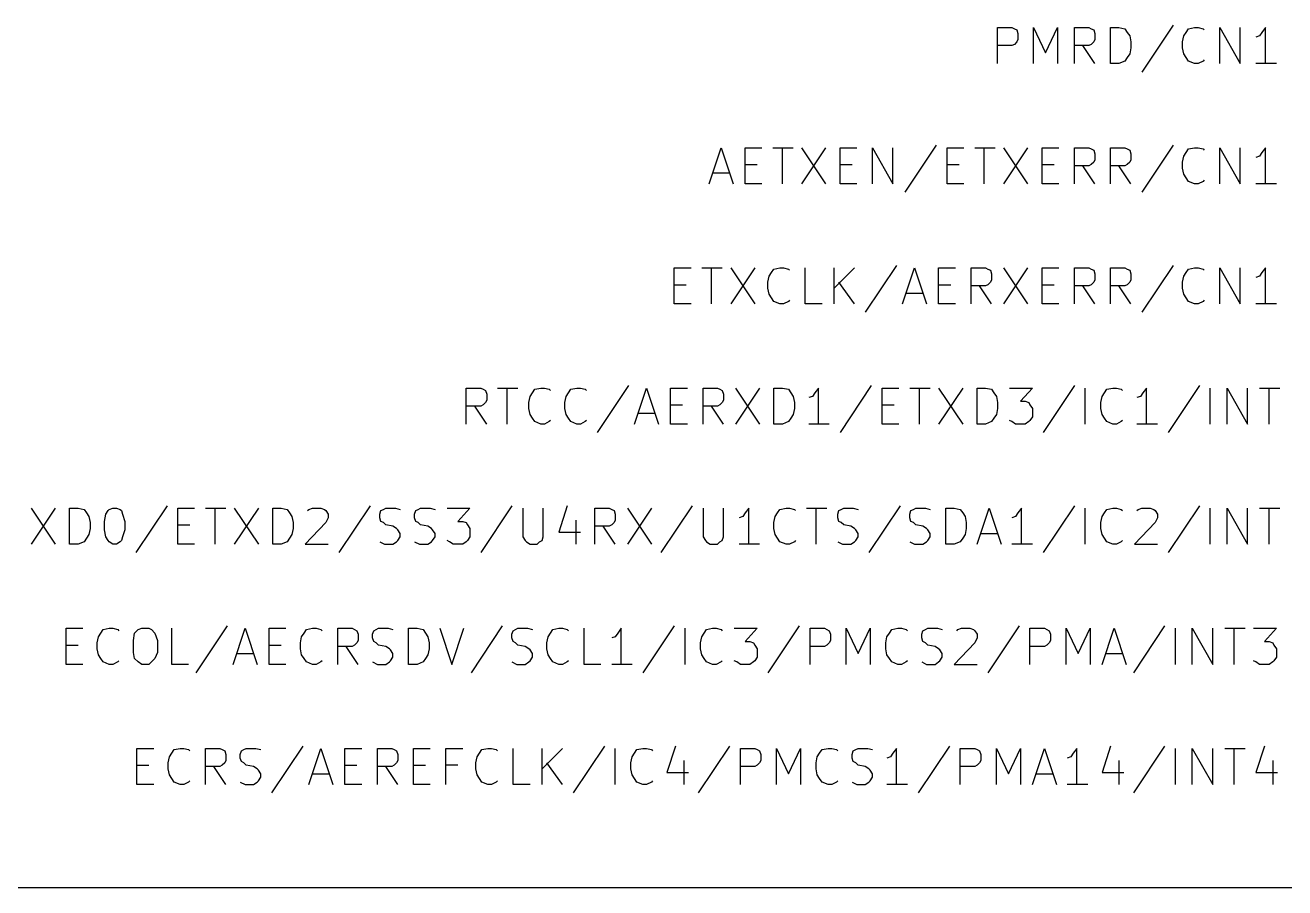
# Model space of a CAD drawing. Extents: x 10 to 287, y -200 to -10.
# Drawn here: x 134.98 to 161.59, y -142.88 to -124.64 of the extents above; entities that cross this region are included whole.
import ezdxf

# ---------------------------------------------------------------- set-up
doc = ezdxf.new("R2010")
doc.units = 0
doc.header["$MEASUREMENT"] = 0

msp = doc.modelspace()

# ---------------------------------------------------------------- linework, layer by layer
at = {"layer": 'Cyan 2'}
for p, q in [((155.524, -125.451), (155.524, -124.689)), ((155.524, -124.689), (155.829, -124.689)), ((155.829, -124.689), (155.88, -124.714)), ((155.88, -124.714), (155.931, -124.739)), ((155.931, -124.739), (155.956, -124.816)), ((155.956, -124.816), (155.956, -124.943)), ((156.286, -125.451), (156.286, -124.689)), ((156.286, -124.689), (156.54, -125.222)), ((156.54, -125.222), (156.794, -124.689)), ((156.794, -124.689), (156.794, -125.451)), ((157.15, -125.451), (157.15, -124.689)), ((157.15, -124.689), (157.455, -124.689)), ((157.455, -124.689), (157.505, -124.714)), ((157.505, -124.714), (157.556, -124.739)), ((157.556, -124.739), (157.582, -124.816)), ((157.582, -124.816), (157.582, -124.943)), ((157.912, -125.451), (157.912, -124.689)), ((157.912, -124.689), (158.09, -124.689)), ((158.09, -124.689), (158.217, -124.714)), ((158.217, -124.714), (158.267, -124.79)), ((158.267, -124.79), (158.318, -124.866)), ((159.233, -124.638), (158.572, -125.628)), ((159.461, -124.866), (159.512, -124.79)), ((159.512, -124.79), (159.563, -124.714)), ((159.563, -124.714), (159.69, -124.689)), ((159.69, -124.689), (159.766, -124.689)), ((159.766, -124.689), (159.868, -124.714)), ((159.868, -124.714), (159.893, -124.739)), ((160.223, -125.451), (160.223, -124.689)), ((160.223, -124.689), (160.655, -125.451)), ((160.655, -125.451), (160.655, -124.689)), ((161.112, -124.79), (161.061, -124.866)), ((161.188, -124.689), (161.112, -124.79)), ((161.188, -125.451), (161.188, -124.689)), ((155.829, -125.07), (155.524, -125.07)), ((155.88, -125.044), (155.829, -125.07)), ((155.931, -124.993), (155.88, -125.044)), ((155.956, -124.943), (155.931, -124.993)), ((157.455, -125.07), (157.15, -125.07)), ((157.582, -125.451), (157.328, -125.07)), ((157.505, -125.044), (157.455, -125.07)), ((157.556, -124.993), (157.505, -125.044)), ((157.582, -124.943), (157.556, -124.993)), ((158.318, -124.866), (158.344, -124.993)), ((158.344, -124.993), (158.344, -125.12)), ((159.436, -124.993), (159.461, -124.866)), ((159.436, -125.12), (159.436, -124.993)), ((161.061, -124.866), (160.985, -124.892)), ((158.267, -125.324), (158.217, -125.4)), ((158.318, -125.247), (158.267, -125.324)), ((158.344, -125.12), (158.318, -125.247)), ((159.461, -125.247), (159.436, -125.12)), ((159.512, -125.324), (159.461, -125.247)), ((159.563, -125.4), (159.512, -125.324)), ((159.893, -125.374), (159.868, -125.4)), ((158.09, -125.451), (157.912, -125.451)), ((158.217, -125.4), (158.09, -125.451)), ((159.69, -125.451), (159.563, -125.4)), ((159.766, -125.451), (159.69, -125.451)), ((159.868, -125.4), (159.766, -125.451)), ((161.417, -125.451), (160.985, -125.451)), ((149.428, -127.991), (149.682, -127.229)), ((149.682, -127.229), (149.936, -127.991)), ((150.19, -127.991), (150.19, -127.229)), ((150.19, -127.229), (150.546, -127.229)), ((150.774, -127.229), (151.206, -127.229)), ((150.978, -127.991), (150.978, -127.229)), ((151.384, -127.229), (151.892, -127.991)), ((151.892, -127.229), (151.384, -127.991)), ((152.197, -127.991), (152.197, -127.229)), ((152.197, -127.229), (152.552, -127.229)), ((152.883, -127.991), (152.883, -127.229)), ((152.883, -127.229), (153.314, -127.991)), ((153.314, -127.991), (153.314, -127.229)), ((154.229, -127.178), (153.568, -128.168)), ((154.457, -127.991), (154.457, -127.229)), ((154.457, -127.229), (154.813, -127.229)), ((155.042, -127.229), (155.473, -127.229)), ((155.245, -127.991), (155.245, -127.229)), ((155.651, -127.229), (156.159, -127.991)), ((156.159, -127.229), (155.651, -127.991)), ((156.464, -127.991), (156.464, -127.229)), ((156.464, -127.229), (156.82, -127.229)), ((157.15, -127.991), (157.15, -127.229)), ((157.15, -127.229), (157.455, -127.229)), ((157.455, -127.229), (157.505, -127.254)), ((157.912, -127.991), (157.912, -127.229)), ((157.912, -127.229), (158.217, -127.229)), ((158.217, -127.229), (158.267, -127.254)), ((159.233, -127.178), (158.572, -128.168)), ((159.563, -127.254), (159.69, -127.229)), ((159.69, -127.229), (159.766, -127.229)), ((159.766, -127.229), (159.868, -127.254)), ((160.223, -127.991), (160.223, -127.229)), ((160.223, -127.229), (160.655, -127.991)), ((160.655, -127.991), (160.655, -127.229)), ((161.188, -127.229), (161.112, -127.33)), ((161.188, -127.991), (161.188, -127.229)), ((157.505, -127.254), (157.556, -127.279)), ((157.556, -127.279), (157.582, -127.356)), ((157.582, -127.483), (157.556, -127.533)), ((157.582, -127.356), (157.582, -127.483)), ((158.267, -127.254), (158.318, -127.279)), ((158.318, -127.279), (158.344, -127.356)), ((158.344, -127.483), (158.318, -127.533)), ((158.344, -127.356), (158.344, -127.483)), ((159.436, -127.533), (159.461, -127.406)), ((159.461, -127.406), (159.512, -127.33)), ((159.512, -127.33), (159.563, -127.254)), ((159.868, -127.254), (159.893, -127.279)), ((161.061, -127.406), (160.985, -127.432)), ((161.112, -127.33), (161.061, -127.406)), ((149.504, -127.762), (149.86, -127.762)), ((150.19, -127.584), (150.444, -127.584)), ((152.197, -127.584), (152.451, -127.584)), ((154.457, -127.584), (154.711, -127.584)), ((156.464, -127.584), (156.718, -127.584)), ((157.455, -127.61), (157.15, -127.61)), ((157.582, -127.991), (157.328, -127.61)), ((157.505, -127.584), (157.455, -127.61)), ((157.556, -127.533), (157.505, -127.584)), ((158.217, -127.61), (157.912, -127.61)), ((158.344, -127.991), (158.09, -127.61)), ((158.267, -127.584), (158.217, -127.61)), ((158.318, -127.533), (158.267, -127.584)), ((159.436, -127.66), (159.436, -127.533)), ((159.461, -127.787), (159.436, -127.66)), ((150.546, -127.991), (150.19, -127.991)), ((152.552, -127.991), (152.197, -127.991)), ((154.813, -127.991), (154.457, -127.991)), ((156.82, -127.991), (156.464, -127.991)), ((159.512, -127.864), (159.461, -127.787)), ((159.563, -127.94), (159.512, -127.864)), ((159.69, -127.991), (159.563, -127.94)), ((159.766, -127.991), (159.69, -127.991)), ((159.868, -127.94), (159.766, -127.991)), ((159.893, -127.914), (159.868, -127.94)), ((161.417, -127.991), (160.985, -127.991)), ((148.692, -130.531), (148.692, -129.769)), ((148.692, -129.769), (149.047, -129.769)), ((149.276, -129.769), (149.708, -129.769)), ((149.479, -130.531), (149.479, -129.769)), ((149.885, -129.769), (150.393, -130.531)), ((150.393, -129.769), (149.885, -130.531)), ((150.698, -129.946), (150.749, -129.87)), ((150.749, -129.87), (150.8, -129.794)), ((150.8, -129.794), (150.927, -129.769)), ((150.927, -129.769), (151.003, -129.769)), ((151.003, -129.769), (151.105, -129.794)), ((151.105, -129.794), (151.13, -129.819)), ((151.46, -130.531), (151.46, -129.769)), ((152.07, -130.531), (152.07, -129.769)), ((152.502, -129.769), (152.07, -130.2)), ((153.391, -129.718), (152.73, -130.708)), ((153.518, -130.531), (153.772, -129.769)), ((153.772, -129.769), (154.026, -130.531)), ((154.28, -130.531), (154.28, -129.769)), ((154.28, -129.769), (154.635, -129.769)), ((154.965, -130.531), (154.965, -129.769)), ((154.965, -129.769), (155.27, -129.769)), ((155.27, -129.769), (155.321, -129.794)), ((155.321, -129.794), (155.372, -129.819)), ((155.372, -129.819), (155.397, -129.896)), ((155.397, -129.896), (155.397, -130.023)), ((155.651, -129.769), (156.159, -130.531)), ((156.159, -129.769), (155.651, -130.531)), ((156.464, -130.531), (156.464, -129.769)), ((156.464, -129.769), (156.82, -129.769)), ((157.15, -130.531), (157.15, -129.769)), ((157.15, -129.769), (157.455, -129.769)), ((157.455, -129.769), (157.505, -129.794)), ((157.505, -129.794), (157.556, -129.819)), ((157.556, -129.819), (157.582, -129.896)), ((157.582, -129.896), (157.582, -130.023)), ((157.912, -130.531), (157.912, -129.769)), ((157.912, -129.769), (158.217, -129.769)), ((158.217, -129.769), (158.267, -129.794)), ((158.267, -129.794), (158.318, -129.819)), ((158.318, -129.819), (158.344, -129.896)), ((158.344, -129.896), (158.344, -130.023)), ((159.233, -129.718), (158.572, -130.708)), ((159.461, -129.946), (159.512, -129.87)), ((159.512, -129.87), (159.563, -129.794)), ((159.563, -129.794), (159.69, -129.769)), ((159.69, -129.769), (159.766, -129.769)), ((159.766, -129.769), (159.868, -129.794)), ((159.868, -129.794), (159.893, -129.819)), ((160.223, -130.531), (160.223, -129.769)), ((160.223, -129.769), (160.655, -130.531)), ((160.655, -130.531), (160.655, -129.769)), ((161.112, -129.87), (161.061, -129.946)), ((161.188, -129.769), (161.112, -129.87)), ((161.188, -130.531), (161.188, -129.769)), ((148.692, -130.124), (148.946, -130.124)), ((150.673, -130.073), (150.698, -129.946)), ((150.673, -130.2), (150.673, -130.073)), ((152.502, -130.531), (152.171, -130.073)), ((154.28, -130.124), (154.534, -130.124)), ((155.27, -130.15), (154.965, -130.15)), ((155.397, -130.531), (155.143, -130.15)), ((155.321, -130.124), (155.27, -130.15)), ((155.372, -130.073), (155.321, -130.124)), ((155.397, -130.023), (155.372, -130.073)), ((156.464, -130.124), (156.718, -130.124)), ((157.455, -130.15), (157.15, -130.15)), ((157.582, -130.531), (157.328, -130.15)), ((157.505, -130.124), (157.455, -130.15)), ((157.556, -130.073), (157.505, -130.124)), ((157.582, -130.023), (157.556, -130.073)), ((158.217, -130.15), (157.912, -130.15)), ((158.344, -130.531), (158.09, -130.15)), ((158.267, -130.124), (158.217, -130.15)), ((158.318, -130.073), (158.267, -130.124)), ((158.344, -130.023), (158.318, -130.073)), ((159.436, -130.073), (159.461, -129.946)), ((159.436, -130.2), (159.436, -130.073)), ((161.061, -129.946), (160.985, -129.972)), ((150.698, -130.327), (150.673, -130.2)), ((150.749, -130.404), (150.698, -130.327)), ((150.8, -130.48), (150.749, -130.404)), ((153.594, -130.302), (153.949, -130.302)), ((159.461, -130.327), (159.436, -130.2)), ((159.512, -130.404), (159.461, -130.327)), ((159.563, -130.48), (159.512, -130.404)), ((149.047, -130.531), (148.692, -130.531)), ((150.927, -130.531), (150.8, -130.48)), ((151.003, -130.531), (150.927, -130.531)), ((151.105, -130.48), (151.003, -130.531)), ((151.13, -130.454), (151.105, -130.48)), ((151.816, -130.531), (151.46, -130.531)), ((154.635, -130.531), (154.28, -130.531)), ((156.82, -130.531), (156.464, -130.531)), ((159.69, -130.531), (159.563, -130.48)), ((159.766, -130.531), (159.69, -130.531)), ((159.868, -130.48), (159.766, -130.531)), ((159.893, -130.454), (159.868, -130.48)), ((161.417, -130.531), (160.985, -130.531)), ((147.726, -132.258), (147.066, -133.248)), ((152.857, -132.258), (152.197, -133.248)), ((157.15, -132.258), (156.489, -133.248)), ((159.791, -132.258), (159.131, -133.248)), ((144.297, -133.071), (144.297, -132.309)), ((144.297, -132.309), (144.602, -132.309)), ((144.602, -132.309), (144.653, -132.334)), ((144.653, -132.334), (144.704, -132.359)), ((144.704, -132.359), (144.729, -132.436)), ((144.729, -132.436), (144.729, -132.563)), ((144.958, -132.309), (145.39, -132.309)), ((145.161, -133.071), (145.161, -132.309)), ((145.618, -132.613), (145.644, -132.486)), ((145.644, -132.486), (145.694, -132.41)), ((145.694, -132.41), (145.745, -132.334)), ((145.745, -132.334), (145.872, -132.309)), ((145.872, -132.309), (145.948, -132.309)), ((145.948, -132.309), (146.05, -132.334)), ((146.05, -132.334), (146.075, -132.359)), ((146.38, -132.613), (146.406, -132.486)), ((146.406, -132.486), (146.456, -132.41)), ((146.456, -132.41), (146.507, -132.334)), ((146.507, -132.334), (146.634, -132.309)), ((146.634, -132.309), (146.71, -132.309)), ((146.71, -132.309), (146.812, -132.334)), ((146.812, -132.334), (146.837, -132.359)), ((147.853, -133.071), (148.107, -132.309)), ((148.107, -132.309), (148.361, -133.071)), ((148.615, -133.071), (148.615, -132.309)), ((148.615, -132.309), (148.971, -132.309)), ((149.301, -133.071), (149.301, -132.309)), ((149.301, -132.309), (149.606, -132.309)), ((149.606, -132.309), (149.657, -132.334)), ((149.657, -132.334), (149.708, -132.359)), ((149.708, -132.359), (149.733, -132.436)), ((149.733, -132.436), (149.733, -132.563)), ((149.987, -132.309), (150.495, -133.071)), ((150.495, -132.309), (149.987, -133.071)), ((150.8, -133.071), (150.8, -132.309)), ((150.8, -132.309), (150.978, -132.309)), ((150.978, -132.309), (151.105, -132.334)), ((151.105, -132.334), (151.155, -132.41)), ((151.155, -132.41), (151.206, -132.486)), ((151.206, -132.486), (151.232, -132.613)), ((151.613, -132.486), (151.536, -132.512)), ((151.663, -132.41), (151.613, -132.486)), ((151.74, -132.309), (151.663, -132.41)), ((151.74, -133.071), (151.74, -132.309)), ((153.086, -133.071), (153.086, -132.309)), ((153.086, -132.309), (153.441, -132.309)), ((153.67, -132.309), (154.102, -132.309)), ((153.873, -133.071), (153.873, -132.309)), ((154.28, -132.309), (154.788, -133.071)), ((154.788, -132.309), (154.28, -133.071)), ((155.092, -133.071), (155.092, -132.309)), ((155.092, -132.309), (155.27, -132.309)), ((155.27, -132.309), (155.397, -132.334)), ((155.397, -132.334), (155.448, -132.41)), ((155.448, -132.41), (155.499, -132.486)), ((155.499, -132.486), (155.524, -132.613)), ((155.778, -132.309), (156.261, -132.309)), ((156.261, -132.309), (156.007, -132.588)), ((157.378, -133.071), (157.378, -132.309)), ((157.709, -132.613), (157.734, -132.486)), ((157.734, -132.486), (157.785, -132.41)), ((157.785, -132.41), (157.836, -132.334)), ((157.836, -132.334), (157.963, -132.309)), ((157.963, -132.309), (158.039, -132.309)), ((158.039, -132.309), (158.14, -132.334)), ((158.14, -132.334), (158.166, -132.359)), ((158.547, -132.486), (158.471, -132.512)), ((158.598, -132.41), (158.547, -132.486)), ((158.674, -132.309), (158.598, -132.41)), ((158.674, -133.071), (158.674, -132.309)), ((160.02, -133.071), (160.02, -132.309)), ((160.376, -133.071), (160.376, -132.309)), ((160.376, -132.309), (160.807, -133.071)), ((160.807, -133.071), (160.807, -132.309)), ((161.061, -132.309), (161.493, -132.309)), ((161.265, -133.071), (161.265, -132.309)), ((144.602, -132.69), (144.297, -132.69)), ((144.729, -133.071), (144.475, -132.69)), ((144.653, -132.664), (144.602, -132.69)), ((144.704, -132.613), (144.653, -132.664)), ((144.729, -132.563), (144.704, -132.613)), ((145.618, -132.74), (145.618, -132.613)), ((145.644, -132.867), (145.618, -132.74)), ((146.38, -132.74), (146.38, -132.613)), ((146.406, -132.867), (146.38, -132.74)), ((148.615, -132.664), (148.869, -132.664)), ((149.606, -132.69), (149.301, -132.69)), ((149.733, -133.071), (149.479, -132.69)), ((149.657, -132.664), (149.606, -132.69)), ((149.708, -132.613), (149.657, -132.664)), ((149.733, -132.563), (149.708, -132.613)), ((151.232, -132.74), (151.206, -132.867)), ((151.232, -132.613), (151.232, -132.74)), ((153.086, -132.664), (153.34, -132.664)), ((155.524, -132.74), (155.499, -132.867)), ((155.524, -132.613), (155.524, -132.74)), ((156.007, -132.588), (156.108, -132.588)), ((156.108, -132.588), (156.185, -132.613)), ((156.185, -132.613), (156.21, -132.664)), ((156.21, -132.664), (156.261, -132.74)), ((156.261, -132.74), (156.261, -132.918)), ((157.709, -132.74), (157.709, -132.613)), ((157.734, -132.867), (157.709, -132.74)), ((145.694, -132.944), (145.644, -132.867)), ((145.745, -133.02), (145.694, -132.944)), ((145.872, -133.071), (145.745, -133.02)), ((145.948, -133.071), (145.872, -133.071)), ((146.05, -133.02), (145.948, -133.071)), ((146.075, -132.994), (146.05, -133.02)), ((146.456, -132.944), (146.406, -132.867)), ((146.507, -133.02), (146.456, -132.944)), ((146.634, -133.071), (146.507, -133.02)), ((146.71, -133.071), (146.634, -133.071)), ((146.812, -133.02), (146.71, -133.071)), ((146.837, -132.994), (146.812, -133.02)), ((147.93, -132.842), (148.285, -132.842)), ((148.971, -133.071), (148.615, -133.071)), ((150.978, -133.071), (150.8, -133.071)), ((151.105, -133.02), (150.978, -133.071)), ((151.155, -132.944), (151.105, -133.02)), ((151.206, -132.867), (151.155, -132.944)), ((151.968, -133.071), (151.536, -133.071)), ((153.441, -133.071), (153.086, -133.071)), ((155.27, -133.071), (155.092, -133.071)), ((155.397, -133.02), (155.27, -133.071)), ((155.448, -132.944), (155.397, -133.02)), ((155.499, -132.867), (155.448, -132.944)), ((155.829, -133.02), (155.778, -132.994)), ((155.905, -133.071), (155.829, -133.02)), ((156.108, -133.071), (155.905, -133.071)), ((156.185, -133.02), (156.108, -133.071)), ((156.21, -132.994), (156.185, -133.02)), ((156.261, -132.918), (156.21, -132.994)), ((157.785, -132.944), (157.734, -132.867)), ((157.836, -133.02), (157.785, -132.944)), ((157.963, -133.071), (157.836, -133.02)), ((158.039, -133.071), (157.963, -133.071)), ((158.14, -133.02), (158.039, -133.071)), ((158.166, -132.994), (158.14, -133.02)), ((158.902, -133.071), (158.471, -133.071)), ((135.103, -134.849), (135.611, -135.611)), ((135.611, -134.849), (135.103, -135.611)), ((135.915, -135.611), (135.915, -134.849)), ((135.915, -134.849), (136.093, -134.849)), ((136.093, -134.849), (136.22, -134.874)), ((136.22, -134.874), (136.271, -134.95)), ((136.271, -134.95), (136.322, -135.026)), ((136.677, -134.976), (136.728, -134.899)), ((136.728, -134.899), (136.754, -134.874)), ((136.754, -134.874), (136.83, -134.849)), ((136.83, -134.849), (136.906, -134.849)), ((136.906, -134.849), (136.982, -134.874)), ((136.982, -134.874), (137.008, -134.899)), ((137.008, -134.899), (137.033, -134.976)), ((137.973, -134.798), (137.312, -135.788)), ((138.201, -135.611), (138.201, -134.849)), ((138.201, -134.849), (138.557, -134.849)), ((138.786, -134.849), (139.217, -134.849)), ((138.989, -135.611), (138.989, -134.849)), ((139.395, -134.849), (139.903, -135.611)), ((139.903, -134.849), (139.395, -135.611)), ((140.208, -135.611), (140.208, -134.849)), ((140.208, -134.849), (140.386, -134.849)), ((140.386, -134.849), (140.513, -134.874)), ((140.513, -134.874), (140.564, -134.95)), ((140.564, -134.95), (140.614, -135.026)), ((140.945, -134.899), (140.97, -134.874)), ((140.97, -134.874), (141.046, -134.849)), ((141.046, -134.849), (141.224, -134.849)), ((141.224, -134.849), (141.3, -134.874)), ((141.3, -134.874), (141.326, -134.899)), ((141.326, -134.899), (141.376, -134.976)), ((142.265, -134.798), (141.605, -135.788)), ((142.469, -134.976), (142.494, -134.899)), ((142.494, -134.899), (142.545, -134.874)), ((142.545, -134.874), (142.596, -134.849)), ((142.596, -134.849), (142.799, -134.849)), ((142.799, -134.849), (142.9, -134.874)), ((143.205, -134.976), (143.231, -134.899)), ((143.231, -134.899), (143.281, -134.874)), ((143.281, -134.874), (143.332, -134.849)), ((143.332, -134.849), (143.535, -134.849)), ((143.535, -134.849), (143.637, -134.874)), ((143.891, -134.849), (144.374, -134.849)), ((144.374, -134.849), (144.12, -135.128)), ((145.263, -134.798), (144.602, -135.788)), ((145.491, -134.849), (145.491, -135.458)), ((145.923, -135.458), (145.923, -134.849)), ((146.431, -134.798), (146.253, -135.357)), ((147.015, -135.611), (147.015, -134.849)), ((147.015, -134.849), (147.32, -134.849)), ((147.32, -134.849), (147.371, -134.874)), ((147.371, -134.874), (147.422, -134.899)), ((147.422, -134.899), (147.447, -134.976)), ((147.701, -134.849), (148.209, -135.611)), ((148.209, -134.849), (147.701, -135.611)), ((149.073, -134.798), (148.412, -135.788)), ((149.301, -134.849), (149.301, -135.458)), ((149.733, -135.458), (149.733, -134.849)), ((150.19, -134.95), (150.139, -135.026)), ((150.266, -134.849), (150.19, -134.95)), ((150.266, -135.611), (150.266, -134.849)), ((150.825, -135.026), (150.876, -134.95)), ((150.876, -134.95), (150.927, -134.874)), ((150.927, -134.874), (151.054, -134.849)), ((151.054, -134.849), (151.13, -134.849)), ((151.13, -134.849), (151.232, -134.874)), ((151.232, -134.874), (151.257, -134.899)), ((151.486, -134.849), (151.917, -134.849)), ((151.689, -135.611), (151.689, -134.849)), ((152.146, -134.976), (152.171, -134.899)), ((152.171, -134.899), (152.222, -134.874)), ((152.222, -134.874), (152.273, -134.849)), ((152.273, -134.849), (152.476, -134.849)), ((152.476, -134.849), (152.578, -134.874)), ((153.467, -134.798), (152.806, -135.788)), ((153.67, -134.976), (153.695, -134.899)), ((153.695, -134.899), (153.746, -134.874)), ((153.746, -134.874), (153.797, -134.849)), ((153.797, -134.849), (154, -134.849)), ((154, -134.849), (154.102, -134.874)), ((154.432, -135.611), (154.432, -134.849)), ((154.432, -134.849), (154.61, -134.849)), ((154.61, -134.849), (154.737, -134.874)), ((154.737, -134.874), (154.788, -134.95)), ((154.788, -134.95), (154.838, -135.026)), ((155.092, -135.611), (155.346, -134.849)), ((155.346, -134.849), (155.6, -135.611)), ((155.956, -134.95), (155.905, -135.026)), ((156.032, -134.849), (155.956, -134.95)), ((156.032, -135.611), (156.032, -134.849)), ((157.15, -134.798), (156.489, -135.788)), ((157.378, -135.611), (157.378, -134.849)), ((157.734, -135.026), (157.785, -134.95)), ((157.785, -134.95), (157.836, -134.874)), ((157.836, -134.874), (157.963, -134.849)), ((157.963, -134.849), (158.039, -134.849)), ((158.039, -134.849), (158.14, -134.874)), ((158.14, -134.874), (158.166, -134.899)), ((158.471, -134.899), (158.496, -134.874)), ((158.496, -134.874), (158.572, -134.849)), ((158.572, -134.849), (158.75, -134.849)), ((158.75, -134.849), (158.826, -134.874)), ((158.826, -134.874), (158.852, -134.899)), ((158.852, -134.899), (158.902, -134.976)), ((159.791, -134.798), (159.131, -135.788)), ((160.02, -135.611), (160.02, -134.849)), ((160.376, -135.611), (160.376, -134.849)), ((160.376, -134.849), (160.807, -135.611)), ((160.807, -135.611), (160.807, -134.849)), ((161.061, -134.849), (161.493, -134.849)), ((161.265, -135.611), (161.265, -134.849)), ((136.322, -135.026), (136.347, -135.153)), ((136.347, -135.153), (136.347, -135.28)), ((136.652, -135.128), (136.677, -134.976)), ((136.652, -135.306), (136.652, -135.128)), ((137.033, -134.976), (137.084, -135.128)), ((137.084, -135.128), (137.084, -135.306)), ((138.201, -135.204), (138.455, -135.204)), ((140.614, -135.026), (140.64, -135.153)), ((140.64, -135.153), (140.64, -135.28)), ((141.326, -135.153), (140.894, -135.611)), ((141.376, -135.052), (141.326, -135.153)), ((141.376, -134.976), (141.376, -135.052)), ((142.469, -135.052), (142.469, -134.976)), ((142.494, -135.128), (142.469, -135.052)), ((142.545, -135.153), (142.494, -135.128)), ((142.596, -135.204), (142.545, -135.153)), ((142.748, -135.23), (142.596, -135.204)), ((143.205, -135.052), (143.205, -134.976)), ((143.231, -135.128), (143.205, -135.052)), ((143.281, -135.153), (143.231, -135.128)), ((143.332, -135.204), (143.281, -135.153)), ((143.485, -135.23), (143.332, -135.204)), ((144.12, -135.128), (144.221, -135.128)), ((144.221, -135.128), (144.297, -135.153)), ((144.297, -135.153), (144.323, -135.204)), ((144.323, -135.204), (144.374, -135.28)), ((146.609, -135.103), (146.609, -135.611)), ((147.371, -135.204), (147.32, -135.23)), ((147.422, -135.153), (147.371, -135.204)), ((147.447, -135.103), (147.422, -135.153)), ((147.447, -134.976), (147.447, -135.103)), ((150.139, -135.026), (150.063, -135.052)), ((150.8, -135.153), (150.825, -135.026)), ((150.8, -135.28), (150.8, -135.153)), ((152.146, -135.052), (152.146, -134.976)), ((152.171, -135.128), (152.146, -135.052)), ((152.222, -135.153), (152.171, -135.128)), ((152.273, -135.204), (152.222, -135.153)), ((152.425, -135.23), (152.273, -135.204)), ((153.67, -135.052), (153.67, -134.976)), ((153.695, -135.128), (153.67, -135.052)), ((153.746, -135.153), (153.695, -135.128)), ((153.797, -135.204), (153.746, -135.153)), ((153.949, -135.23), (153.797, -135.204)), ((154.838, -135.026), (154.864, -135.153)), ((154.864, -135.153), (154.864, -135.28)), ((155.905, -135.026), (155.829, -135.052)), ((157.709, -135.153), (157.734, -135.026)), ((157.709, -135.28), (157.709, -135.153)), ((158.852, -135.153), (158.42, -135.611)), ((158.902, -135.052), (158.852, -135.153)), ((158.902, -134.976), (158.902, -135.052)), ((136.271, -135.484), (136.22, -135.56)), ((136.322, -135.407), (136.271, -135.484)), ((136.347, -135.28), (136.322, -135.407)), ((136.677, -135.458), (136.652, -135.306)), ((136.728, -135.534), (136.677, -135.458)), ((137.033, -135.458), (137.008, -135.534)), ((137.084, -135.306), (137.033, -135.458)), ((140.564, -135.484), (140.513, -135.56)), ((140.614, -135.407), (140.564, -135.484)), ((140.64, -135.28), (140.614, -135.407)), ((142.824, -135.28), (142.748, -135.23)), ((142.85, -135.306), (142.824, -135.28)), ((142.9, -135.382), (142.85, -135.306)), ((142.85, -135.534), (142.9, -135.458)), ((142.9, -135.458), (142.9, -135.382)), ((143.561, -135.28), (143.485, -135.23)), ((143.586, -135.306), (143.561, -135.28)), ((143.637, -135.382), (143.586, -135.306)), ((143.586, -135.534), (143.637, -135.458)), ((143.637, -135.458), (143.637, -135.382)), ((144.374, -135.458), (144.323, -135.534)), ((144.374, -135.28), (144.374, -135.458)), ((145.491, -135.458), (145.542, -135.534)), ((145.898, -135.534), (145.923, -135.458)), ((146.253, -135.357), (146.71, -135.357)), ((147.32, -135.23), (147.015, -135.23)), ((147.447, -135.611), (147.193, -135.23)), ((149.301, -135.458), (149.352, -135.534)), ((149.708, -135.534), (149.733, -135.458)), ((150.825, -135.407), (150.8, -135.28)), ((150.876, -135.484), (150.825, -135.407)), ((150.927, -135.56), (150.876, -135.484)), ((152.502, -135.28), (152.425, -135.23)), ((152.527, -135.306), (152.502, -135.28)), ((152.578, -135.382), (152.527, -135.306)), ((152.527, -135.534), (152.578, -135.458)), ((152.578, -135.458), (152.578, -135.382)), ((154.026, -135.28), (153.949, -135.23)), ((154.051, -135.306), (154.026, -135.28)), ((154.102, -135.382), (154.051, -135.306)), ((154.051, -135.534), (154.102, -135.458)), ((154.102, -135.458), (154.102, -135.382)), ((154.788, -135.484), (154.737, -135.56)), ((154.838, -135.407), (154.788, -135.484)), ((154.864, -135.28), (154.838, -135.407)), ((155.169, -135.382), (155.524, -135.382)), ((157.734, -135.407), (157.709, -135.28)), ((157.785, -135.484), (157.734, -135.407)), ((157.836, -135.56), (157.785, -135.484)), ((136.093, -135.611), (135.915, -135.611)), ((136.22, -135.56), (136.093, -135.611)), ((136.754, -135.56), (136.728, -135.534)), ((136.83, -135.611), (136.754, -135.56)), ((136.906, -135.611), (136.83, -135.611)), ((136.982, -135.56), (136.906, -135.611)), ((137.008, -135.534), (136.982, -135.56)), ((138.557, -135.611), (138.201, -135.611)), ((140.386, -135.611), (140.208, -135.611)), ((140.513, -135.56), (140.386, -135.611)), ((140.894, -135.611), (141.376, -135.611)), ((142.469, -135.56), (142.57, -135.611)), ((142.57, -135.611), (142.748, -135.611)), ((142.748, -135.611), (142.824, -135.56)), ((142.824, -135.56), (142.85, -135.534)), ((143.205, -135.56), (143.307, -135.611)), ((143.307, -135.611), (143.485, -135.611)), ((143.485, -135.611), (143.561, -135.56)), ((143.561, -135.56), (143.586, -135.534)), ((143.942, -135.56), (143.891, -135.534)), ((144.018, -135.611), (143.942, -135.56)), ((144.221, -135.611), (144.018, -135.611)), ((144.297, -135.56), (144.221, -135.611)), ((144.323, -135.534), (144.297, -135.56)), ((145.542, -135.534), (145.567, -135.56)), ((145.567, -135.56), (145.644, -135.611)), ((145.644, -135.611), (145.796, -135.611)), ((145.796, -135.611), (145.847, -135.56)), ((145.847, -135.56), (145.898, -135.534)), ((149.352, -135.534), (149.377, -135.56)), ((149.377, -135.56), (149.454, -135.611)), ((149.454, -135.611), (149.606, -135.611)), ((149.606, -135.611), (149.657, -135.56)), ((149.657, -135.56), (149.708, -135.534)), ((150.495, -135.611), (150.063, -135.611)), ((151.054, -135.611), (150.927, -135.56)), ((151.13, -135.611), (151.054, -135.611)), ((151.232, -135.56), (151.13, -135.611)), ((151.257, -135.534), (151.232, -135.56)), ((152.146, -135.56), (152.248, -135.611)), ((152.248, -135.611), (152.425, -135.611)), ((152.425, -135.611), (152.502, -135.56)), ((152.502, -135.56), (152.527, -135.534)), ((153.67, -135.56), (153.772, -135.611)), ((153.772, -135.611), (153.949, -135.611)), ((153.949, -135.611), (154.026, -135.56)), ((154.026, -135.56), (154.051, -135.534)), ((154.61, -135.611), (154.432, -135.611)), ((154.737, -135.56), (154.61, -135.611)), ((156.261, -135.611), (155.829, -135.611)), ((157.963, -135.611), (157.836, -135.56)), ((158.039, -135.611), (157.963, -135.611)), ((158.14, -135.56), (158.039, -135.611)), ((158.166, -135.534), (158.14, -135.56)), ((158.42, -135.611), (158.902, -135.611)), ((139.243, -137.338), (138.582, -138.328)), ((145.059, -137.338), (144.399, -138.328)), ((148.692, -137.338), (148.031, -138.328)), ((151.333, -137.338), (150.673, -138.328)), ((155.981, -137.338), (155.321, -138.328)), ((159.055, -137.338), (158.394, -138.328)), ((135.839, -138.151), (135.839, -137.389)), ((135.839, -137.389), (136.195, -137.389)), ((136.5, -137.693), (136.525, -137.566)), ((136.525, -137.566), (136.576, -137.49)), ((136.576, -137.49), (136.627, -137.414)), ((136.627, -137.414), (136.754, -137.389)), ((136.754, -137.389), (136.83, -137.389)), ((136.83, -137.389), (136.931, -137.414)), ((136.931, -137.414), (136.957, -137.439)), ((137.262, -137.643), (137.287, -137.49)), ((137.287, -137.49), (137.363, -137.414)), ((137.363, -137.414), (137.439, -137.389)), ((137.439, -137.389), (137.592, -137.389)), ((137.592, -137.389), (137.643, -137.414)), ((137.643, -137.414), (137.719, -137.49)), ((137.719, -137.49), (137.77, -137.643)), ((138.074, -138.151), (138.074, -137.389)), ((139.37, -138.151), (139.624, -137.389)), ((139.624, -137.389), (139.878, -138.151)), ((140.132, -138.151), (140.132, -137.389)), ((140.132, -137.389), (140.487, -137.389)), ((140.792, -137.693), (140.818, -137.566)), ((140.818, -137.566), (140.868, -137.49)), ((140.868, -137.49), (140.919, -137.414)), ((140.919, -137.414), (141.046, -137.389)), ((141.046, -137.389), (141.122, -137.389)), ((141.122, -137.389), (141.224, -137.414)), ((141.224, -137.414), (141.249, -137.439)), ((141.58, -138.151), (141.58, -137.389)), ((141.58, -137.389), (141.884, -137.389)), ((141.884, -137.389), (141.935, -137.414)), ((141.935, -137.414), (141.986, -137.439)), ((141.986, -137.439), (142.011, -137.516)), ((142.011, -137.516), (142.011, -137.643)), ((142.316, -137.516), (142.342, -137.439)), ((142.316, -137.592), (142.316, -137.516)), ((142.342, -137.668), (142.316, -137.592)), ((142.342, -137.439), (142.392, -137.414)), ((142.392, -137.414), (142.443, -137.389)), ((142.443, -137.389), (142.646, -137.389)), ((142.646, -137.389), (142.748, -137.414)), ((143.078, -138.151), (143.078, -137.389)), ((143.078, -137.389), (143.256, -137.389)), ((143.256, -137.389), (143.383, -137.414)), ((143.383, -137.414), (143.434, -137.49)), ((143.434, -137.49), (143.485, -137.566)), ((143.485, -137.566), (143.51, -137.693)), ((143.739, -137.389), (143.993, -138.151)), ((143.993, -138.151), (144.247, -137.389)), ((145.263, -137.516), (145.288, -137.439)), ((145.263, -137.592), (145.263, -137.516)), ((145.288, -137.668), (145.263, -137.592)), ((145.288, -137.439), (145.339, -137.414)), ((145.339, -137.414), (145.39, -137.389)), ((145.39, -137.389), (145.593, -137.389)), ((145.593, -137.389), (145.694, -137.414)), ((145.999, -137.693), (146.025, -137.566)), ((146.025, -137.566), (146.075, -137.49)), ((146.075, -137.49), (146.126, -137.414)), ((146.126, -137.414), (146.253, -137.389)), ((146.253, -137.389), (146.329, -137.389)), ((146.329, -137.389), (146.431, -137.414)), ((146.431, -137.414), (146.456, -137.439)), ((146.787, -138.151), (146.787, -137.389)), ((147.447, -137.566), (147.371, -137.592)), ((147.498, -137.49), (147.447, -137.566)), ((147.574, -137.389), (147.498, -137.49)), ((147.574, -138.151), (147.574, -137.389)), ((148.92, -138.151), (148.92, -137.389)), ((149.25, -137.693), (149.276, -137.566)), ((149.276, -137.566), (149.327, -137.49)), ((149.327, -137.49), (149.377, -137.414)), ((149.377, -137.414), (149.504, -137.389)), ((149.504, -137.389), (149.581, -137.389)), ((149.581, -137.389), (149.682, -137.414)), ((149.682, -137.414), (149.708, -137.439)), ((149.962, -137.389), (150.444, -137.389)), ((150.444, -137.389), (150.19, -137.668)), ((151.562, -138.151), (151.562, -137.389)), ((151.562, -137.389), (151.867, -137.389)), ((151.867, -137.389), (151.917, -137.414)), ((151.917, -137.414), (151.968, -137.439)), ((151.968, -137.439), (151.994, -137.516)), ((151.994, -137.516), (151.994, -137.643)), ((152.324, -138.151), (152.324, -137.389)), ((152.324, -137.389), (152.578, -137.922)), ((152.578, -137.922), (152.832, -137.389)), ((152.832, -137.389), (152.832, -138.151)), ((153.162, -137.693), (153.187, -137.566)), ((153.187, -137.566), (153.238, -137.49)), ((153.238, -137.49), (153.289, -137.414)), ((153.289, -137.414), (153.416, -137.389)), ((153.416, -137.389), (153.492, -137.389)), ((153.492, -137.389), (153.594, -137.414)), ((153.594, -137.414), (153.619, -137.439)), ((153.924, -137.516), (153.949, -137.439)), ((153.924, -137.592), (153.924, -137.516)), ((153.949, -137.668), (153.924, -137.592)), ((153.949, -137.439), (154, -137.414)), ((154, -137.414), (154.051, -137.389)), ((154.051, -137.389), (154.254, -137.389)), ((154.254, -137.389), (154.356, -137.414)), ((154.661, -137.439), (154.686, -137.414)), ((154.686, -137.414), (154.762, -137.389)), ((154.762, -137.389), (154.94, -137.389)), ((154.94, -137.389), (155.016, -137.414)), ((155.016, -137.414), (155.042, -137.439)), ((155.042, -137.439), (155.092, -137.516)), ((155.092, -137.592), (155.042, -137.693)), ((155.092, -137.516), (155.092, -137.592)), ((156.21, -138.151), (156.21, -137.389)), ((156.21, -137.389), (156.515, -137.389)), ((156.515, -137.389), (156.566, -137.414)), ((156.566, -137.414), (156.616, -137.439)), ((156.616, -137.439), (156.642, -137.516)), ((156.642, -137.516), (156.642, -137.643)), ((156.972, -138.151), (156.972, -137.389)), ((156.972, -137.389), (157.226, -137.922)), ((157.226, -137.922), (157.48, -137.389)), ((157.48, -137.389), (157.48, -138.151)), ((157.734, -138.151), (157.988, -137.389)), ((157.988, -137.389), (158.242, -138.151)), ((159.283, -138.151), (159.283, -137.389)), ((159.639, -138.151), (159.639, -137.389)), ((159.639, -137.389), (160.071, -138.151)), ((160.071, -138.151), (160.071, -137.389)), ((160.325, -137.389), (160.757, -137.389)), ((160.528, -138.151), (160.528, -137.389)), ((160.934, -137.389), (161.417, -137.389)), ((161.417, -137.389), (161.163, -137.668)), ((135.839, -137.744), (136.093, -137.744)), ((136.5, -137.82), (136.5, -137.693)), ((136.525, -137.947), (136.5, -137.82)), ((137.262, -137.897), (137.262, -137.643)), ((137.77, -137.643), (137.77, -137.897)), ((140.132, -137.744), (140.386, -137.744)), ((140.792, -137.82), (140.792, -137.693)), ((140.818, -137.947), (140.792, -137.82)), ((141.884, -137.77), (141.58, -137.77)), ((142.011, -138.151), (141.757, -137.77)), ((141.935, -137.744), (141.884, -137.77)), ((141.986, -137.693), (141.935, -137.744)), ((142.011, -137.643), (141.986, -137.693)), ((142.392, -137.693), (142.342, -137.668)), ((142.443, -137.744), (142.392, -137.693)), ((142.596, -137.77), (142.443, -137.744)), ((142.672, -137.82), (142.596, -137.77)), ((142.697, -137.846), (142.672, -137.82)), ((142.748, -137.922), (142.697, -137.846)), ((143.51, -137.82), (143.485, -137.947)), ((143.51, -137.693), (143.51, -137.82)), ((145.339, -137.693), (145.288, -137.668)), ((145.39, -137.744), (145.339, -137.693)), ((145.542, -137.77), (145.39, -137.744)), ((145.618, -137.82), (145.542, -137.77)), ((145.644, -137.846), (145.618, -137.82)), ((145.694, -137.922), (145.644, -137.846)), ((145.999, -137.82), (145.999, -137.693)), ((146.025, -137.947), (145.999, -137.82)), ((149.25, -137.82), (149.25, -137.693)), ((149.276, -137.947), (149.25, -137.82)), ((150.19, -137.668), (150.292, -137.668)), ((150.292, -137.668), (150.368, -137.693)), ((150.368, -137.693), (150.393, -137.744)), ((150.393, -137.744), (150.444, -137.82)), ((150.444, -137.82), (150.444, -137.998)), ((151.867, -137.77), (151.562, -137.77)), ((151.917, -137.744), (151.867, -137.77)), ((151.968, -137.693), (151.917, -137.744)), ((151.994, -137.643), (151.968, -137.693)), ((153.162, -137.82), (153.162, -137.693)), ((153.187, -137.947), (153.162, -137.82)), ((154, -137.693), (153.949, -137.668)), ((154.051, -137.744), (154, -137.693)), ((154.203, -137.77), (154.051, -137.744)), ((154.28, -137.82), (154.203, -137.77)), ((154.305, -137.846), (154.28, -137.82)), ((154.356, -137.922), (154.305, -137.846)), ((155.042, -137.693), (154.61, -138.151)), ((156.515, -137.77), (156.21, -137.77)), ((156.566, -137.744), (156.515, -137.77)), ((156.616, -137.693), (156.566, -137.744)), ((156.642, -137.643), (156.616, -137.693)), ((161.163, -137.668), (161.265, -137.668)), ((161.265, -137.668), (161.341, -137.693)), ((161.341, -137.693), (161.366, -137.744)), ((161.366, -137.744), (161.417, -137.82)), ((161.417, -137.82), (161.417, -137.998)), ((136.195, -138.151), (135.839, -138.151)), ((136.576, -138.024), (136.525, -137.947)), ((136.627, -138.1), (136.576, -138.024)), ((136.754, -138.151), (136.627, -138.1)), ((136.83, -138.151), (136.754, -138.151)), ((136.931, -138.1), (136.83, -138.151)), ((136.957, -138.074), (136.931, -138.1)), ((137.287, -138.024), (137.262, -137.897)), ((137.363, -138.1), (137.287, -138.024)), ((137.439, -138.151), (137.363, -138.1)), ((137.592, -138.151), (137.439, -138.151)), ((137.643, -138.1), (137.592, -138.151)), ((137.719, -138.024), (137.643, -138.1)), ((137.77, -137.897), (137.719, -138.024)), ((138.43, -138.151), (138.074, -138.151)), ((139.446, -137.922), (139.802, -137.922)), ((140.487, -138.151), (140.132, -138.151)), ((140.868, -138.024), (140.818, -137.947)), ((140.919, -138.1), (140.868, -138.024)), ((141.046, -138.151), (140.919, -138.1)), ((141.122, -138.151), (141.046, -138.151)), ((141.224, -138.1), (141.122, -138.151)), ((141.249, -138.074), (141.224, -138.1)), ((142.316, -138.1), (142.418, -138.151)), ((142.418, -138.151), (142.596, -138.151)), ((142.596, -138.151), (142.672, -138.1)), ((142.672, -138.1), (142.697, -138.074)), ((142.697, -138.074), (142.748, -137.998)), ((142.748, -137.998), (142.748, -137.922)), ((143.256, -138.151), (143.078, -138.151)), ((143.383, -138.1), (143.256, -138.151)), ((143.434, -138.024), (143.383, -138.1)), ((143.485, -137.947), (143.434, -138.024)), ((145.263, -138.1), (145.364, -138.151)), ((145.364, -138.151), (145.542, -138.151)), ((145.542, -138.151), (145.618, -138.1)), ((145.618, -138.1), (145.644, -138.074)), ((145.644, -138.074), (145.694, -137.998)), ((145.694, -137.998), (145.694, -137.922)), ((146.075, -138.024), (146.025, -137.947)), ((146.126, -138.1), (146.075, -138.024)), ((146.253, -138.151), (146.126, -138.1)), ((146.329, -138.151), (146.253, -138.151)), ((146.431, -138.1), (146.329, -138.151)), ((146.456, -138.074), (146.431, -138.1)), ((147.142, -138.151), (146.787, -138.151)), ((147.803, -138.151), (147.371, -138.151)), ((149.327, -138.024), (149.276, -137.947)), ((149.377, -138.1), (149.327, -138.024)), ((149.504, -138.151), (149.377, -138.1)), ((149.581, -138.151), (149.504, -138.151)), ((149.682, -138.1), (149.581, -138.151)), ((149.708, -138.074), (149.682, -138.1)), ((150.012, -138.1), (149.962, -138.074)), ((150.089, -138.151), (150.012, -138.1)), ((150.292, -138.151), (150.089, -138.151)), ((150.368, -138.1), (150.292, -138.151)), ((150.393, -138.074), (150.368, -138.1)), ((150.444, -137.998), (150.393, -138.074)), ((153.238, -138.024), (153.187, -137.947)), ((153.289, -138.1), (153.238, -138.024)), ((153.416, -138.151), (153.289, -138.1)), ((153.492, -138.151), (153.416, -138.151)), ((153.594, -138.1), (153.492, -138.151)), ((153.619, -138.074), (153.594, -138.1)), ((153.924, -138.1), (154.026, -138.151)), ((154.026, -138.151), (154.203, -138.151)), ((154.203, -138.151), (154.28, -138.1)), ((154.28, -138.1), (154.305, -138.074)), ((154.305, -138.074), (154.356, -137.998)), ((154.356, -137.998), (154.356, -137.922)), ((154.61, -138.151), (155.092, -138.151)), ((157.81, -137.922), (158.166, -137.922)), ((160.985, -138.1), (160.934, -138.074)), ((161.061, -138.151), (160.985, -138.1)), ((161.265, -138.151), (161.061, -138.151)), ((161.341, -138.1), (161.265, -138.151)), ((161.366, -138.074), (161.341, -138.1)), ((161.417, -137.998), (161.366, -138.074)), ((137.338, -140.691), (137.338, -139.929)), ((137.338, -139.929), (137.693, -139.929)), ((138.074, -140.03), (138.125, -139.954)), ((138.125, -139.954), (138.252, -139.929)), ((138.252, -139.929), (138.328, -139.929)), ((138.328, -139.929), (138.43, -139.954)), ((138.43, -139.954), (138.455, -139.979)), ((138.786, -140.691), (138.786, -139.929)), ((138.786, -139.929), (139.09, -139.929)), ((139.09, -139.929), (139.141, -139.954)), ((139.141, -139.954), (139.192, -139.979)), ((139.192, -139.979), (139.217, -140.056)), ((139.522, -140.056), (139.548, -139.979)), ((139.548, -139.979), (139.598, -139.954)), ((139.598, -139.954), (139.649, -139.929)), ((139.649, -139.929), (139.852, -139.929)), ((139.852, -139.929), (139.954, -139.954)), ((140.843, -139.878), (140.183, -140.868)), ((140.97, -140.691), (141.224, -139.929)), ((141.224, -139.929), (141.478, -140.691)), ((141.732, -140.691), (141.732, -139.929)), ((141.732, -139.929), (142.088, -139.929)), ((142.418, -140.691), (142.418, -139.929)), ((142.418, -139.929), (142.723, -139.929)), ((142.723, -139.929), (142.773, -139.954)), ((142.773, -139.954), (142.824, -139.979)), ((142.824, -139.979), (142.85, -140.056)), ((143.18, -140.691), (143.18, -139.929)), ((143.18, -139.929), (143.535, -139.929)), ((143.866, -140.691), (143.866, -139.929)), ((143.866, -139.929), (144.221, -139.929)), ((144.577, -140.03), (144.628, -139.954)), ((144.628, -139.954), (144.755, -139.929)), ((144.755, -139.929), (144.831, -139.929)), ((144.831, -139.929), (144.932, -139.954)), ((144.932, -139.954), (144.958, -139.979)), ((145.288, -140.691), (145.288, -139.929)), ((145.898, -140.691), (145.898, -139.929)), ((146.329, -139.929), (145.898, -140.36)), ((147.218, -139.878), (146.558, -140.868)), ((147.447, -140.691), (147.447, -139.929)), ((147.853, -140.03), (147.904, -139.954)), ((147.904, -139.954), (148.031, -139.929)), ((148.031, -139.929), (148.107, -139.929)), ((148.107, -139.929), (148.209, -139.954)), ((148.209, -139.954), (148.234, -139.979)), ((148.717, -139.878), (148.539, -140.437)), ((149.86, -139.878), (149.2, -140.868)), ((150.089, -140.691), (150.089, -139.929)), ((150.089, -139.929), (150.393, -139.929)), ((150.393, -139.929), (150.444, -139.954)), ((150.444, -139.954), (150.495, -139.979)), ((150.495, -139.979), (150.52, -140.056)), ((150.851, -140.691), (150.851, -139.929)), ((150.851, -139.929), (151.105, -140.462)), ((151.105, -140.462), (151.359, -139.929)), ((151.359, -139.929), (151.359, -140.691)), ((151.765, -140.03), (151.816, -139.954)), ((151.816, -139.954), (151.943, -139.929)), ((151.943, -139.929), (152.019, -139.929)), ((152.019, -139.929), (152.121, -139.954)), ((152.121, -139.954), (152.146, -139.979)), ((152.451, -140.056), (152.476, -139.979)), ((152.476, -139.979), (152.527, -139.954)), ((152.527, -139.954), (152.578, -139.929)), ((152.578, -139.929), (152.781, -139.929)), ((152.781, -139.929), (152.883, -139.954)), ((153.391, -139.929), (153.314, -140.03)), ((153.391, -140.691), (153.391, -139.929)), ((154.508, -139.878), (153.848, -140.868)), ((154.737, -140.691), (154.737, -139.929)), ((154.737, -139.929), (155.042, -139.929)), ((155.042, -139.929), (155.092, -139.954)), ((155.092, -139.954), (155.143, -139.979)), ((155.143, -139.979), (155.169, -140.056)), ((155.499, -140.691), (155.499, -139.929)), ((155.499, -139.929), (155.753, -140.462)), ((155.753, -140.462), (156.007, -139.929)), ((156.007, -139.929), (156.007, -140.691)), ((156.261, -140.691), (156.515, -139.929)), ((156.515, -139.929), (156.769, -140.691)), ((157.201, -139.929), (157.124, -140.03)), ((157.201, -140.691), (157.201, -139.929)), ((157.912, -139.878), (157.734, -140.437)), ((159.055, -139.878), (158.394, -140.868)), ((159.283, -140.691), (159.283, -139.929)), ((159.639, -140.691), (159.639, -139.929)), ((159.639, -139.929), (160.071, -140.691)), ((160.071, -140.691), (160.071, -139.929)), ((160.325, -139.929), (160.757, -139.929)), ((160.528, -140.691), (160.528, -139.929)), ((161.163, -139.878), (160.985, -140.437)), ((137.998, -140.233), (138.024, -140.106)), ((137.998, -140.36), (137.998, -140.233)), ((138.024, -140.106), (138.074, -140.03)), ((139.192, -140.233), (139.141, -140.284)), ((139.217, -140.183), (139.192, -140.233)), ((139.217, -140.056), (139.217, -140.183)), ((139.522, -140.132), (139.522, -140.056)), ((139.548, -140.208), (139.522, -140.132)), ((139.598, -140.233), (139.548, -140.208)), ((139.649, -140.284), (139.598, -140.233)), ((142.824, -140.233), (142.773, -140.284)), ((142.85, -140.183), (142.824, -140.233)), ((142.85, -140.056), (142.85, -140.183)), ((144.501, -140.233), (144.526, -140.106)), ((144.501, -140.36), (144.501, -140.233)), ((144.526, -140.106), (144.577, -140.03)), ((146.329, -140.691), (145.999, -140.233)), ((147.777, -140.233), (147.803, -140.106)), ((147.777, -140.36), (147.777, -140.233)), ((147.803, -140.106), (147.853, -140.03)), ((148.895, -140.183), (148.895, -140.691)), ((150.495, -140.233), (150.444, -140.284)), ((150.52, -140.183), (150.495, -140.233)), ((150.52, -140.056), (150.52, -140.183)), ((151.689, -140.233), (151.714, -140.106)), ((151.689, -140.36), (151.689, -140.233)), ((151.714, -140.106), (151.765, -140.03)), ((152.451, -140.132), (152.451, -140.056)), ((152.476, -140.208), (152.451, -140.132)), ((152.527, -140.233), (152.476, -140.208)), ((152.578, -140.284), (152.527, -140.233)), ((153.264, -140.106), (153.187, -140.132)), ((153.314, -140.03), (153.264, -140.106)), ((155.143, -140.233), (155.092, -140.284)), ((155.169, -140.183), (155.143, -140.233)), ((155.169, -140.056), (155.169, -140.183)), ((157.074, -140.106), (156.997, -140.132)), ((157.124, -140.03), (157.074, -140.106)), ((158.09, -140.183), (158.09, -140.691)), ((161.341, -140.183), (161.341, -140.691)), ((137.338, -140.284), (137.592, -140.284)), ((138.024, -140.487), (137.998, -140.36)), ((138.074, -140.564), (138.024, -140.487)), ((139.09, -140.31), (138.786, -140.31)), ((139.217, -140.691), (138.963, -140.31)), ((139.141, -140.284), (139.09, -140.31)), ((139.802, -140.31), (139.649, -140.284)), ((139.878, -140.36), (139.802, -140.31)), ((139.903, -140.386), (139.878, -140.36)), ((139.954, -140.462), (139.903, -140.386)), ((139.903, -140.614), (139.954, -140.538)), ((139.954, -140.538), (139.954, -140.462)), ((141.046, -140.462), (141.402, -140.462)), ((141.732, -140.284), (141.986, -140.284)), ((142.723, -140.31), (142.418, -140.31)), ((142.85, -140.691), (142.596, -140.31)), ((142.773, -140.284), (142.723, -140.31)), ((143.18, -140.284), (143.434, -140.284)), ((144.12, -140.284), (143.866, -140.284)), ((144.526, -140.487), (144.501, -140.36)), ((144.577, -140.564), (144.526, -140.487)), ((147.803, -140.487), (147.777, -140.36)), ((147.853, -140.564), (147.803, -140.487)), ((148.539, -140.437), (148.996, -140.437)), ((150.393, -140.31), (150.089, -140.31)), ((150.444, -140.284), (150.393, -140.31)), ((151.714, -140.487), (151.689, -140.36)), ((151.765, -140.564), (151.714, -140.487)), ((152.73, -140.31), (152.578, -140.284)), ((152.806, -140.36), (152.73, -140.31)), ((152.832, -140.386), (152.806, -140.36)), ((152.883, -140.462), (152.832, -140.386)), ((152.832, -140.614), (152.883, -140.538)), ((152.883, -140.538), (152.883, -140.462)), ((155.042, -140.31), (154.737, -140.31)), ((155.092, -140.284), (155.042, -140.31)), ((156.337, -140.462), (156.693, -140.462)), ((157.734, -140.437), (158.191, -140.437)), ((160.985, -140.437), (161.442, -140.437)), ((137.693, -140.691), (137.338, -140.691)), ((138.125, -140.64), (138.074, -140.564)), ((138.252, -140.691), (138.125, -140.64)), ((138.328, -140.691), (138.252, -140.691)), ((138.43, -140.64), (138.328, -140.691)), ((138.455, -140.614), (138.43, -140.64)), ((139.522, -140.64), (139.624, -140.691)), ((139.624, -140.691), (139.802, -140.691)), ((139.802, -140.691), (139.878, -140.64)), ((139.878, -140.64), (139.903, -140.614)), ((142.088, -140.691), (141.732, -140.691)), ((143.535, -140.691), (143.18, -140.691)), ((144.628, -140.64), (144.577, -140.564)), ((144.755, -140.691), (144.628, -140.64)), ((144.831, -140.691), (144.755, -140.691)), ((144.932, -140.64), (144.831, -140.691)), ((144.958, -140.614), (144.932, -140.64)), ((145.644, -140.691), (145.288, -140.691)), ((147.904, -140.64), (147.853, -140.564)), ((148.031, -140.691), (147.904, -140.64)), ((148.107, -140.691), (148.031, -140.691)), ((148.209, -140.64), (148.107, -140.691)), ((148.234, -140.614), (148.209, -140.64)), ((151.816, -140.64), (151.765, -140.564)), ((151.943, -140.691), (151.816, -140.64)), ((152.019, -140.691), (151.943, -140.691)), ((152.121, -140.64), (152.019, -140.691)), ((152.146, -140.614), (152.121, -140.64)), ((152.451, -140.64), (152.552, -140.691)), ((152.552, -140.691), (152.73, -140.691)), ((152.73, -140.691), (152.806, -140.64)), ((152.806, -140.64), (152.832, -140.614)), ((153.619, -140.691), (153.187, -140.691)), ((157.429, -140.691), (156.997, -140.691))]:
    msp.add_line(p, q, dxfattribs=at)
at = {"layer": 'Red 2'}
msp.add_line((166.37, -142.875), (106.68, -142.875), dxfattribs=at)

doc.saveas('drawing.dxf')
